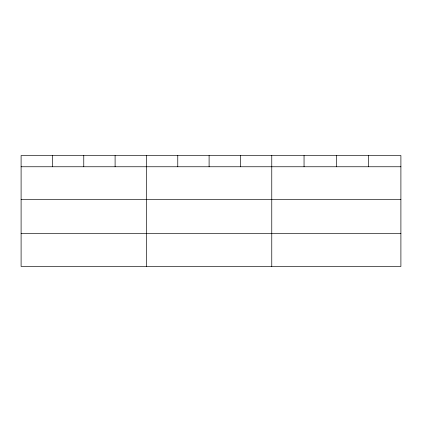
<?xml version="1.0" encoding="UTF-8"?>
<svg xmlns="http://www.w3.org/2000/svg" width="422" height="422" viewBox="0 0 422 422"><rect width="100%" height="100%" fill="white"/><g stroke="black" fill="none" stroke-linecap="round" stroke-linejoin="round"><path stroke-width="0.63" d="M400.9 199.659L400.9 155.544L21.1 155.544L21.1 266.456L400.9 266.456L400.9 199.659L21.1 199.659M21.1 166.759L400.9 166.759M21.1 233.556L400.9 233.556M368.617 155.544L368.617 166.759M336.334 155.544L336.334 166.759M304.051 155.544L304.051 166.759M271.768 155.544L271.768 266.456M240.434 155.544L240.434 166.759M209.101 155.544L209.101 166.759M177.767 155.544L177.767 166.759M146.434 155.544L146.434 266.456M115.1 155.544L115.1 166.759M83.767 155.544L83.767 166.759M52.434 155.544L52.434 166.759"/></g></svg>
